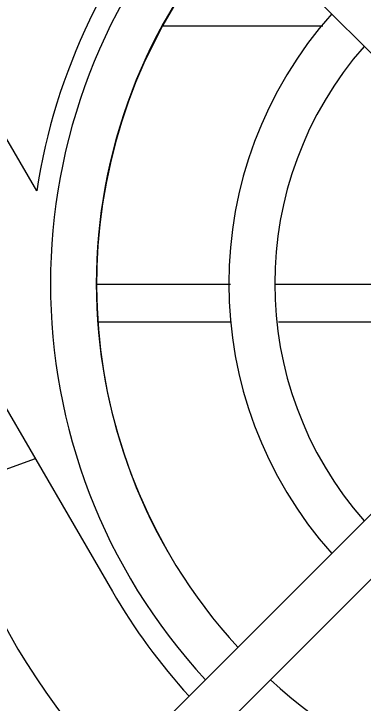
# Model space of a CAD drawing. Header units: millimetres. Extents: x -3 to 101, y -1 to 128.
# Drawn here: x 22.856 to 24.231, y 37.05 to 39.759 of the extents above; entities that cross this region are included whole.
import ezdxf

# ---------------------------------------------------------------- set-up
doc = ezdxf.new("R2010")
doc.units = ezdxf.units.MM

msp = doc.modelspace()

# ---------------------------------------------------------------- linework, layer by layer
for p, q in [((20.3829, 43.4798), (24.5193, 39.3435)), ((23.44, 39.7111), (24.0694, 39.7111)), ((22.946, 39.0639), (22.6322, 39.6037)), ((22.4872, 38.7919), (23.2432, 37.4917)), ((23.1808, 38.6981), (23.7068, 38.6981)), ((23.8802, 38.6981), (24.4049, 38.6981)), ((23.186, 38.55), (23.7074, 38.55)), ((23.8948, 38.55), (24.417, 38.55)), ((24.5193, 38.0565), (20.3829, 33.9202)), ((22.9404, 38.0126), (22.603, 37.8922)), ((24.6465, 37.9293), (20.5102, 33.793))]:
    msp.add_line(p, q)
for centre, radius, start, end in [((25.29, 38.7), 2.99, 136.7317, 223.2683), ((25.29, 38.7), 2.81, 136.8427, 223.1573), ((25.318, 38.6981), 2.4, 137.6053, 171.2334), ((25.29, 38.7), 2.29, 137.2522, 222.7478), ((25.29, 38.7), 2.11, 137.447, 222.553), ((25.29, 38.6981), 2.1092, 137.4094, 209.8606), ((25.29, 38.7), 1.59, 138.2569, 221.7431), ((25.29, 38.7), 1.41, 138.6808, 221.3192), ((25.318, 38.6981), 2.4, 210.1758, 222.343), ((25.29, 38.7), 2.11, 227.447, 312.553)]:
    msp.add_arc(centre, radius, start, end)

doc.saveas('drawing.dxf')
